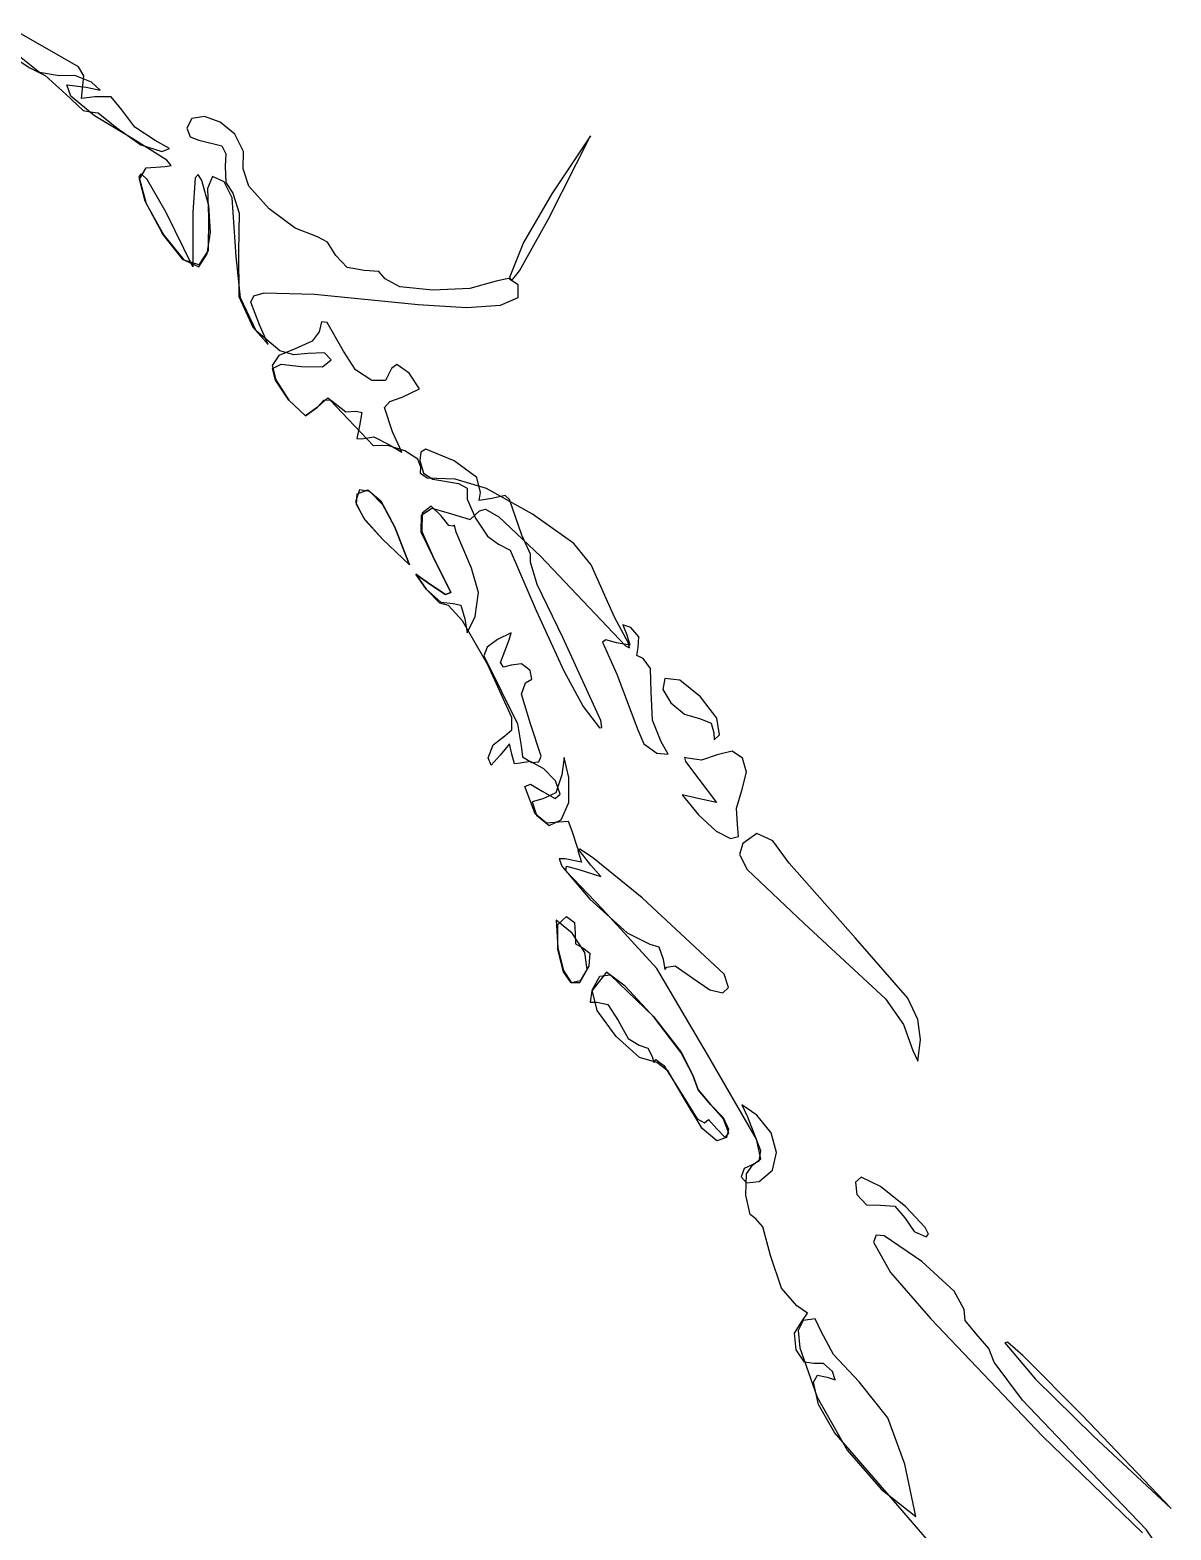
# Model space of a CAD drawing. Extents: x 21 to 195, y 1 to 197.
# Drawn here: x 140.76 to 174.16, y 127.96 to 171.85 of the extents above; entities that cross this region are included whole.
import ezdxf

# ---------------------------------------------------------------- set-up
doc = ezdxf.new("R2010")
doc.units = 0

msp = doc.modelspace()

# ---------------------------------------------------------------- linework, layer by layer
at = {"layer": 'Layer 1'}
for p, q in [((141.261836, 171.307435), (140.287155, 171.853932)), ((142.174605, 170.777077), (141.261836, 171.307435)), ((141.031963, 170.608549), (140.399074, 171.117552)), ((140.406085, 170.969738), (140.757011, 170.744754)), ((140.757011, 170.744754), (141.199042, 170.517918)), ((142.329976, 170.513139), (142.174605, 170.777077)), ((141.611439, 170.508393), (141.031963, 170.608549)), ((141.199042, 170.517918), (141.802998, 169.972523)), ((142.072344, 170.525414), (141.611439, 170.508393)), ((142.554415, 170.326007), (142.072344, 170.525414)), ((142.302884, 170.231109), (142.329976, 170.513139)), ((142.813486, 170.089778), (142.554415, 170.326007)), ((141.802998, 169.972523), (142.310954, 169.502755)), ((141.957426, 169.92234), (141.834351, 170.249167)), ((141.834351, 170.249167), (142.404484, 170.182426)), ((142.644197, 169.346408), (141.957426, 169.92234)), ((142.268356, 169.853901), (142.302884, 170.231109)), ((142.656368, 169.895265), (142.268356, 169.853901)), ((142.404484, 170.182426), (142.813486, 170.089778)), ((143.131736, 169.894824), (142.656368, 169.895265)), ((143.450471, 169.517087), (143.131736, 169.894824)), ((142.310954, 169.502755), (142.522312, 169.457114)), ((142.522312, 169.457114), (142.749148, 169.427216)), ((142.749148, 169.427216), (143.294543, 168.994622)), ((143.830457, 169.008337), (143.450471, 169.517087)), ((143.765149, 168.665833), (142.644197, 169.346408)), ((143.294543, 168.994622), (144.00151, 168.493281)), ((144.423433, 168.62103), (143.830457, 169.008337)), ((145.495112, 169.262888), (145.344536, 168.980864)), ((145.86334, 169.318032), (145.495112, 169.262888)), ((146.323975, 169.161641), (145.86334, 169.318032)), ((146.751767, 168.809061), (146.323975, 169.161641)), ((144.763687, 168.048075), (143.765149, 168.665833)), ((144.844165, 168.389696), (144.423433, 168.62103)), ((145.344536, 168.980864), (145.448165, 168.731715)), ((145.448165, 168.731715), (145.697314, 168.628086)), ((145.697314, 168.628086), (146.376456, 168.464265)), ((147.004401, 168.295064), (146.751767, 168.809061)), ((155.927876, 166.310687), (157.162599, 168.756144)), ((157.162599, 168.756144), (156.030534, 167.057871)), ((144.00151, 168.493281), (144.617461, 168.297533)), ((144.617461, 168.297533), (144.844165, 168.389696)), ((146.376456, 168.464265), (146.485657, 168.229375)), ((146.485657, 168.229375), (146.468487, 167.865733)), ((147.000123, 167.795883), (147.004401, 168.295064)), ((143.964645, 167.49095), (144.161892, 167.82012)), ((144.161892, 167.82012), (144.718708, 167.856561)), ((144.718708, 167.856561), (144.887115, 167.885924)), ((144.887115, 167.885924), (144.763687, 168.048075)), ((146.468487, 167.865733), (146.494284, 167.392261)), ((147.16589, 167.286703), (147.000123, 167.795883)), ((144.013648, 167.649954), (143.947535, 167.569752)), ((143.947535, 167.569752), (144.159009, 166.781398)), ((144.126173, 166.849638), (143.964645, 167.49095)), ((144.185131, 167.477148), (144.013648, 167.649954)), ((144.740227, 166.511418), (144.185131, 167.477148)), ((145.594126, 167.528521), (145.524806, 166.511418)), ((145.676511, 167.629068), (145.594126, 167.528521)), ((145.789389, 167.45263), (145.676511, 167.629068)), ((145.989447, 166.707281), (145.789389, 167.45263)), ((146.100186, 167.569752), (145.956606, 167.219267)), ((146.442216, 167.408543), (146.100186, 167.569752)), ((146.678213, 166.944718), (146.442216, 167.408543)), ((146.494284, 167.392261), (146.696029, 167.077274)), ((147.758728, 166.62466), (147.16589, 167.286703)), ((144.645683, 165.87677), (144.126173, 166.849638)), ((145.956606, 167.219267), (145.978125, 166.376657)), ((146.796923, 165.228012), (146.678213, 166.944718)), ((146.696029, 167.077274), (146.879561, 166.492588)), ((156.030534, 167.057871), (155.20058, 165.639263)), ((144.159009, 166.781398), (144.670951, 165.853972)), ((145.520925, 164.923917), (144.740227, 166.511418)), ((145.524806, 166.511418), (145.520925, 164.923917)), ((145.978125, 166.376657), (145.971296, 165.405928)), ((146.038362, 165.941461), (145.989447, 166.707281)), ((146.879561, 166.492588), (146.861481, 165.370534)), ((148.515542, 166.050723), (147.758728, 166.62466)), ((145.941095, 165.299929), (146.038362, 165.941461)), ((149.173236, 165.805862), (148.515542, 166.050723)), ((155.086015, 164.803311), (155.927876, 166.310687)), ((145.241277, 165.132006), (144.645683, 165.87677)), ((144.670951, 165.853972), (145.259952, 165.123859)), ((149.467188, 165.645568), (149.173236, 165.805862)), ((149.711928, 165.260114), (149.467188, 165.645568)), ((155.20058, 165.639263), (154.795811, 164.612767)), ((145.704414, 164.983051), (145.241277, 165.132006)), ((145.259952, 165.123859), (145.702606, 164.927445)), ((145.702606, 164.927445), (145.941095, 165.299929)), ((145.971296, 165.405928), (145.704414, 164.983051)), ((146.91851, 164.014852), (146.796923, 165.228012)), ((146.861481, 165.370534), (146.874358, 164.054275)), ((150.040143, 164.905484), (149.711928, 165.260114)), ((150.535311, 164.819142), (150.040143, 164.905484)), ((150.971477, 164.789464), (150.535311, 164.819142)), ((151.157612, 164.571139), (150.971477, 164.789464)), ((154.795811, 164.612767), (154.853386, 164.515571)), ((154.853386, 164.515571), (155.086015, 164.803311)), ((147.307596, 164.071532), (147.607386, 164.167429)), ((147.607386, 164.167429), (149.087042, 164.124483)), ((151.580863, 164.336823), (151.157612, 164.571139)), ((152.550512, 164.241512), (151.580863, 164.336823)), ((153.636247, 164.29417), (152.550512, 164.241512)), ((154.407756, 164.503758), (153.636247, 164.29417)), ((154.764943, 164.577974), (154.407756, 164.503758)), ((155.043814, 164.397925), (154.764943, 164.577974)), ((155.043269, 164.028192), (155.043814, 164.397925)), ((146.874358, 164.054275), (147.276701, 163.160027)), ((147.376185, 163.048549), (146.91851, 164.014852)), ((147.224628, 163.887648), (147.307596, 164.071532)), ((147.479548, 163.226702), (147.224628, 163.887648)), ((149.087042, 164.124483), (152.122812, 163.817252)), ((152.122812, 163.817252), (153.540004, 163.729389)), ((153.540004, 163.729389), (154.527744, 163.802524)), ((154.527744, 163.802524), (155.043269, 164.028192)), ((149.288704, 163.313011), (149.225094, 163.024913)), ((149.453518, 163.292936), (149.288704, 163.313011)), ((149.93065, 162.454471), (149.453518, 163.292936)), ((147.276701, 163.160027), (147.728566, 162.648058)), ((148.07119, 162.462188), (147.376185, 163.048549)), ((147.728566, 162.648058), (147.479548, 163.226702)), ((149.225094, 163.024913), (149.017837, 162.75054)), ((148.519538, 162.528554), (148.037351, 162.330001)), ((148.476831, 162.353075), (148.07119, 162.462188)), ((149.017837, 162.75054), (148.519538, 162.528554)), ((149.380228, 162.407022), (148.904772, 162.388854)), ((149.577872, 162.203999), (149.380228, 162.407022)), ((150.289695, 161.906447), (149.93065, 162.454471)), ((148.037351, 162.330001), (147.849216, 162.038413)), ((147.849216, 162.038413), (147.950469, 161.615394)), ((147.860549, 161.950792), (148.108739, 162.074265)), ((148.108739, 162.074265), (148.695927, 162.011735)), ((148.904772, 162.388854), (148.476831, 162.353075)), ((148.695927, 162.011735), (149.318801, 161.998594)), ((149.318801, 161.998594), (149.577872, 162.203999)), ((151.493501, 162.065754), (151.341762, 161.950351)), ((151.858229, 161.812062), (151.493501, 162.065754)), ((147.940177, 161.610494), (147.860549, 161.950792)), ((148.336446, 161.022545), (147.940177, 161.610494)), ((147.950469, 161.615394), (148.336446, 161.022545)), ((150.75937, 161.598764), (150.289695, 161.906447)), ((151.167462, 161.592904), (150.75937, 161.598764)), ((151.341762, 161.950351), (151.167462, 161.592904)), ((152.163867, 161.351422), (151.858229, 161.812062)), ((149.174294, 160.816523), (149.473185, 161.090323)), ((149.473185, 161.090323), (149.734505, 160.89872)), ((151.289667, 160.98143), (151.655382, 161.107212)), ((151.655382, 161.107212), (152.163867, 161.351422)), ((148.817547, 160.568343), (148.336446, 161.022545)), ((148.336446, 161.022545), (148.817944, 160.56777)), ((149.173236, 160.814759), (148.817547, 160.568343)), ((148.817944, 160.56777), (149.174294, 160.816523)), ((149.353268, 161.010016), (149.173236, 160.814759)), ((149.542197, 161.024265), (149.353268, 161.010016)), ((150.068586, 160.461981), (149.542197, 161.024265)), ((149.734505, 160.89872), (150.002793, 160.677969)), ((150.002793, 160.677969), (150.303889, 160.703281)), ((150.303889, 160.703281), (150.466784, 160.659448)), ((150.466784, 160.659448), (150.399492, 160.267953)), ((151.13208, 160.812157), (151.289667, 160.98143)), ((151.373159, 160.099325), (151.13208, 160.812157)), ((150.811184, 159.689397), (150.068586, 160.461981)), ((150.399492, 160.267953), (150.322851, 159.89586)), ((150.322851, 159.89586), (150.459464, 159.893655)), ((150.459464, 159.893655), (150.819077, 159.949791)), ((150.819077, 159.949791), (151.278968, 159.717266)), ((151.643564, 159.49581), (151.373159, 160.099325)), ((151.234854, 159.695036), (150.811184, 159.689397)), ((151.731185, 159.5366), (151.234854, 159.695036)), ((151.278968, 159.717266), (151.643564, 159.49581)), ((152.114473, 159.297929), (151.731185, 159.5366)), ((152.200038, 159.504078), (152.164793, 159.25795)), ((152.343034, 159.584181), (152.200038, 159.504078)), ((153.175855, 159.243133), (152.343034, 159.584181)), ((152.199013, 159.062863), (152.114473, 159.297929)), ((152.164793, 159.25795), (152.277153, 158.887533)), ((152.186346, 158.871696), (152.199013, 159.062863)), ((153.834844, 158.755241), (153.175855, 159.243133)), ((152.381575, 158.73844), (152.186346, 158.871696)), ((152.277153, 158.887533), (152.547204, 158.709733)), ((153.20443, 158.712202), (152.381575, 158.73844)), ((152.547204, 158.709733), (153.296902, 158.581101)), ((154.12092, 158.439257), (153.20443, 158.712202)), ((153.296902, 158.581101), (153.557913, 158.451146)), ((153.941383, 158.322382), (153.834844, 158.755241)), ((150.406548, 158.398825), (150.283428, 158.044746)), ((150.283428, 158.044746), (150.516658, 157.577712)), ((150.319985, 157.96762), (150.339437, 158.281543)), ((150.339437, 158.281543), (150.644673, 158.397524)), ((150.707996, 158.349546), (150.406548, 158.398825)), ((150.644673, 158.397524), (151.026864, 158.076011)), ((151.08591, 157.962394), (150.707996, 158.349546)), ((151.026864, 158.076011), (151.438423, 157.302854)), ((153.557913, 158.451146), (153.551811, 158.12373)), ((153.551811, 158.12373), (153.798023, 157.567481)), ((153.906634, 158.083287), (153.941383, 158.322382)), ((154.278286, 158.148463), (153.906634, 158.083287)), ((155.46878, 157.690954), (154.12092, 158.439257)), ((154.669208, 158.232512), (154.278286, 158.148463)), ((154.79052, 158.12024), (154.669208, 158.232512)), ((155.159878, 157.074606), (154.79052, 158.12024)), ((150.571003, 157.506787), (150.319985, 157.96762)), ((150.516658, 157.577712), (151.077179, 156.950076)), ((151.438423, 157.302854), (151.08591, 157.962394)), ((152.210241, 157.16225), (152.213432, 157.657043)), ((152.213432, 157.657043), (152.521093, 157.860794)), ((152.237465, 157.714193), (152.224589, 157.176603)), ((152.500285, 157.919025), (152.237465, 157.714193)), ((152.79168, 157.641521), (152.500285, 157.919025)), ((152.521093, 157.860794), (153.098596, 157.695849)), ((153.019354, 157.355285), (152.79168, 157.641521)), ((153.098596, 157.695849), (153.639096, 157.52775)), ((153.639096, 157.52775), (153.913161, 157.782985)), ((153.913161, 157.782985), (154.095801, 157.834104)), ((154.095801, 157.834104), (154.478399, 157.612769)), ((154.478399, 157.612769), (155.702451, 156.457245)), ((156.679916, 156.825507), (155.46878, 157.690954)), ((151.077179, 156.950076), (150.571003, 157.506787)), ((151.438423, 157.302854), (151.870929, 156.208184)), ((151.870929, 156.208184), (151.438423, 157.302854)), ((152.546146, 156.45407), (152.210241, 157.16225)), ((152.224589, 157.176603), (152.546146, 156.45407)), ((153.14093, 157.33919), (153.019354, 157.355285)), ((153.187893, 157.360136), (153.14093, 157.33919)), ((153.23618, 157.162801), (153.187893, 157.360136)), ((153.680327, 156.104467), (153.23618, 157.162801)), ((153.798023, 157.567481), (154.151986, 157.042785)), ((151.870929, 156.208184), (151.077179, 156.950076)), ((151.077179, 156.950076), (151.870929, 156.208184)), ((154.151986, 157.042785), (154.469139, 156.810023)), ((154.469139, 156.810023), (154.817331, 156.633634)), ((155.413702, 156.513954), (155.159878, 157.074606)), ((157.186235, 156.201128), (156.679916, 156.825507)), ((153.079591, 155.392605), (152.546146, 156.45407)), ((152.546146, 156.45407), (153.079591, 155.392605)), ((154.817331, 156.633634), (155.575098, 154.869744)), ((155.406117, 156.280856), (155.413702, 156.513954)), ((155.605349, 155.633111), (155.406117, 156.280856)), ((155.702451, 156.457245), (158.190241, 153.83487)), ((152.362349, 155.478639), (152.04723, 155.928034)), ((152.04723, 155.928034), (152.488291, 155.620456)), ((152.488291, 155.620456), (152.047362, 155.928254)), ((152.047362, 155.928254), (152.351765, 155.490986)), ((153.885159, 155.398911), (153.680327, 156.104467)), ((157.868155, 154.675363), (157.186235, 156.201128)), ((152.351765, 155.490986), (152.783433, 155.114616)), ((152.755652, 155.083175), (152.362349, 155.478639)), ((152.488291, 155.620456), (152.92412, 155.339595)), ((152.92412, 155.339595), (152.488291, 155.620456)), ((152.92412, 155.339595), (153.079591, 155.392605)), ((153.079591, 155.392605), (152.92412, 155.339595)), ((153.791805, 154.693355), (153.885159, 155.398911)), ((156.356501, 154.075993), (155.605349, 155.633111)), ((153.012166, 155.011561), (152.755652, 155.083175)), ((152.783433, 155.114616), (153.145516, 155.070827)), ((153.416008, 154.568692), (153.012166, 155.011561)), ((153.145516, 155.070827), (153.373851, 155.019851)), ((153.373851, 155.019851), (153.483124, 154.625974)), ((154.164339, 153.281537), (153.416008, 154.568692)), ((153.483124, 154.625974), (153.551343, 154.212122)), ((153.551343, 154.212122), (153.791805, 154.693355)), ((155.575098, 154.869744), (156.382607, 153.105854)), ((158.277377, 153.907024), (157.868155, 154.675363)), ((154.841143, 154.209961), (154.446208, 154.023077)), ((154.78417, 154.010024), (154.841143, 154.209961)), ((157.463475, 151.649234), (156.356501, 154.075993)), ((158.348639, 154.370563), (158.110073, 154.446234)), ((158.110073, 154.446234), (158.224461, 154.158896)), ((158.224461, 154.158896), (158.313096, 153.849157)), ((158.580722, 154.093897), (158.348639, 154.370563)), ((158.558542, 153.787068), (158.580722, 154.093897)), ((154.135654, 153.794901), (154.045894, 153.540168)), ((154.446208, 154.023077), (154.135654, 153.794901)), ((154.529596, 153.349888), (154.78417, 154.010024)), ((157.613345, 154.01337), (157.511982, 153.938013)), ((157.511982, 153.938013), (157.933772, 153.008134)), ((157.921777, 153.918302), (157.613345, 154.01337)), ((158.313096, 153.849157), (157.921777, 153.918302)), ((158.190241, 153.83487), (158.308736, 153.773328)), ((158.308736, 153.773328), (158.277377, 153.907024)), ((158.518016, 153.555117), (158.558542, 153.787068)), ((154.045894, 153.540168), (154.563683, 152.50084)), ((154.857724, 151.734782), (154.164339, 153.281537)), ((154.618524, 153.206848), (154.529596, 153.349888)), ((154.8452, 153.267074), (154.618524, 153.206848)), ((155.142151, 153.305174), (154.8452, 153.267074)), ((155.395181, 153.111498), (155.142151, 153.305174)), ((158.705297, 153.458632), (158.518016, 153.555117)), ((158.919698, 153.173587), (158.705297, 153.458632)), ((155.144268, 152.41851), (155.261126, 152.753076)), ((155.261126, 152.753076), (155.447084, 152.858336)), ((155.447084, 152.858336), (155.395181, 153.111498)), ((156.382607, 153.105854), (156.947757, 152.063042)), ((157.933772, 153.008134), (158.555014, 151.372303)), ((158.944128, 152.488493), (158.919698, 153.173587)), ((159.344178, 152.876901), (159.286455, 152.557053)), ((159.784555, 152.827468), (159.344178, 152.876901)), ((160.386725, 152.343324), (159.784555, 152.827468)), ((154.563683, 152.50084), (155.028072, 151.555439)), ((155.407881, 151.550809), (155.144268, 152.41851)), ((158.983419, 151.656818), (158.944128, 152.488493)), ((159.286455, 152.557053), (159.516863, 152.165701)), ((160.867584, 151.715247), (160.386725, 152.343324)), ((156.947757, 152.063042), (157.427519, 151.435979)), ((159.516863, 152.165701), (159.920044, 151.834409)), ((154.861549, 151.379513), (154.857724, 151.734782)), ((155.028072, 151.555439), (155.137653, 150.911928)), ((155.716782, 150.604349), (155.407881, 151.550809)), ((157.427519, 151.435979), (157.498589, 151.445703)), ((157.498589, 151.445703), (157.463475, 151.649234)), ((159.233053, 151.019878), (158.983419, 151.656818)), ((159.920044, 151.834409), (160.38064, 151.694742)), ((160.38064, 151.694742), (160.69814, 151.574533)), ((160.69814, 151.574533), (160.778573, 151.28552)), ((160.944026, 151.234014), (160.867584, 151.715247)), ((154.311579, 150.934505), (154.66105, 151.201911)), ((154.66105, 151.201911), (154.861549, 151.379513)), ((158.555014, 151.372303), (158.723642, 150.968328)), ((159.440619, 150.66075), (159.233053, 151.019878)), ((160.778573, 151.28552), (160.780867, 151.079056)), ((160.780867, 151.079056), (160.944026, 151.234014)), ((154.169278, 150.55915), (154.311579, 150.934505)), ((154.254782, 150.340471), (154.169278, 150.55915)), ((154.516764, 150.636408), (154.254782, 150.340471)), ((154.794356, 150.968813), (154.516764, 150.636408)), ((154.86425, 150.665689), (154.794356, 150.968813)), ((154.936129, 150.381041), (154.86425, 150.665689)), ((155.137653, 150.911928), (155.171167, 150.58918)), ((155.171167, 150.58918), (155.452331, 150.415922)), ((155.655383, 150.436036), (155.716782, 150.604349)), ((156.394116, 150.561266), (156.328632, 150.058205)), ((156.535007, 149.978477), (156.394116, 150.561266)), ((158.723642, 150.968328), (159.102878, 150.697439)), ((159.102878, 150.697439), (159.440619, 150.66075)), ((160.001756, 150.54398), (159.913788, 150.561746)), ((159.913788, 150.561746), (159.947825, 150.452214)), ((160.874176, 150.640994), (160.41045, 150.484405)), ((161.309504, 150.749799), (160.874176, 150.640994)), ((161.618097, 150.549404), (161.309504, 150.749799)), ((155.10167, 150.398283), (154.936129, 150.381041)), ((155.404056, 150.444491), (155.10167, 150.398283)), ((155.796202, 150.235873), (155.404056, 150.444491)), ((155.452331, 150.415922), (155.655383, 150.436036)), ((156.135828, 149.881799), (155.796202, 150.235873)), ((159.947825, 150.452214), (160.337601, 149.931558)), ((160.41045, 150.484405), (160.001756, 150.54398)), ((161.595255, 149.597124), (161.734999, 150.133837)), ((161.734999, 150.133837), (161.618097, 150.549404)), ((155.246309, 149.71579), (155.405698, 149.785656)), ((155.541231, 148.915557), (155.246309, 149.71579)), ((155.405698, 149.785656), (155.751487, 149.578074)), ((156.280654, 149.491643), (156.135828, 149.881799)), ((156.328632, 150.058205), (156.147833, 149.535432)), ((156.535189, 149.252024), (156.535007, 149.978477)), ((160.337601, 149.931558), (160.855744, 149.250784)), ((155.772301, 149.352649), (155.45727, 149.267188)), ((155.45727, 149.267188), (155.581448, 148.87534)), ((155.751487, 149.578074), (156.126799, 149.369229)), ((156.147833, 149.535432), (155.772301, 149.352649)), ((156.126799, 149.369229), (156.280654, 149.491643)), ((156.305481, 148.744151), (156.535189, 149.252024)), ((160.357357, 149.356882), (159.851252, 149.477885)), ((159.851252, 149.477885), (160.323843, 148.887687)), ((160.855744, 149.250784), (160.357357, 149.356882)), ((161.443692, 149.080304), (161.595255, 149.597124)), ((155.873857, 148.643389), (155.541231, 148.915557)), ((155.581448, 148.87534), (155.952146, 148.577656)), ((160.323843, 148.887687), (160.843396, 148.410291)), ((161.472841, 148.607934), (161.443692, 149.080304)), ((156.241143, 148.671787), (155.873857, 148.643389)), ((155.952146, 148.577656), (156.305481, 148.744151)), ((156.519176, 148.695864), (156.241143, 148.671787)), ((156.633432, 148.407204), (156.519176, 148.695864)), ((156.792844, 147.907097), (156.633432, 148.407204)), ((160.843396, 148.410291), (161.261879, 148.191392)), ((161.498593, 148.250703), (161.472841, 148.607934)), ((161.261879, 148.191392), (161.498593, 148.250703)), ((161.620655, 148.049134), (161.52503, 147.730399)), ((162.037109, 148.337883), (161.620655, 148.049134)), ((162.501188, 148.128156), (162.037109, 148.337883)), ((162.983436, 147.471989), (162.501188, 148.128156)), ((156.426704, 147.598637), (156.250883, 147.600604)), ((156.250883, 147.600604), (156.321885, 147.390013)), ((156.897707, 147.499462), (156.426704, 147.598637)), ((157.176357, 147.41625), (156.792844, 147.907097)), ((156.851917, 147.887898), (156.797474, 147.842406)), ((156.797474, 147.842406), (156.897707, 147.499462)), ((157.225349, 147.641455), (156.851917, 147.887898)), ((158.681661, 146.45493), (157.225349, 147.641455)), ((161.52503, 147.730399), (161.751535, 147.288633)), ((156.321885, 147.390013), (157.150252, 146.419653)), ((156.446945, 147.252561), (156.46643, 147.386397)), ((157.518199, 146.13108), (156.446945, 147.252561)), ((156.46643, 147.386397), (156.826402, 147.285017)), ((156.826402, 147.285017), (157.465988, 147.079832)), ((157.465988, 147.079832), (157.176357, 147.41625)), ((161.751535, 147.288633), (163.422292, 145.70951)), ((164.923715, 145.275594), (162.983436, 147.471989)), ((157.150252, 146.419653), (158.241526, 145.439944)), ((161.080199, 144.226785), (158.681661, 146.45493)), ((156.633079, 145.426582), (156.157579, 145.806568)), ((156.157579, 145.806568), (156.20516, 144.993018)), ((156.209305, 145.679657), (156.461629, 145.909536)), ((156.461629, 145.909536), (156.701474, 145.74201)), ((156.701474, 145.74201), (156.717746, 145.421291)), ((159.102878, 144.391885), (157.518199, 146.13108)), ((156.21151, 144.951038), (156.209305, 145.679657)), ((157.002526, 144.85689), (156.633079, 145.426582)), ((156.717746, 145.421291), (156.725728, 145.118122)), ((158.241526, 145.439944), (158.901795, 145.101321)), ((163.422292, 145.70951), (165.802705, 143.504427)), ((156.20516, 144.993018), (156.371004, 144.329283)), ((156.37538, 144.290351), (156.21151, 144.951038)), ((156.725728, 145.118122), (156.945641, 144.99196)), ((156.945641, 144.99196), (157.148179, 144.836517)), ((157.071935, 144.366837), (157.002526, 144.85689)), ((158.901795, 145.101321), (159.16285, 145.021461)), ((159.16285, 145.021461), (159.294789, 144.664582)), ((166.452567, 143.525682), (164.923715, 145.275594)), ((157.113916, 144.462793), (156.859359, 144.028501)), ((157.148179, 144.836517), (157.113916, 144.462793)), ((159.294789, 144.664582), (159.340959, 144.366617)), ((159.340959, 144.366617), (159.395331, 144.429279)), ((159.395331, 144.429279), (159.645847, 144.466629)), ((159.645847, 144.466629), (160.163329, 144.107898)), ((156.371004, 144.329283), (156.60058, 143.982089)), ((156.602255, 143.976929), (156.37538, 144.290351)), ((156.60058, 143.982089), (156.849139, 143.983814)), ((156.859359, 144.028501), (156.602255, 143.976929)), ((156.849139, 143.983814), (157.071935, 144.366837)), ((157.632499, 144.286404), (157.204227, 143.738893)), ((157.212693, 143.760059), (157.435925, 144.164707)), ((157.435925, 144.164707), (157.737539, 144.201649)), ((158.184773, 143.877226), (157.632499, 144.286404)), ((157.737539, 144.201649), (159.005864, 142.987475)), ((160.589132, 141.877989), (159.102878, 144.391885)), ((160.163329, 144.107898), (160.657973, 143.767253)), ((161.20845, 143.838569), (161.080199, 144.226785)), ((157.204227, 143.738893), (157.153427, 143.408031)), ((157.360888, 143.166417), (157.212693, 143.760059)), ((159.036556, 142.943643), (158.184773, 143.877226)), ((160.657973, 143.767253), (161.037027, 143.681434)), ((161.037027, 143.681434), (161.20845, 143.838569)), ((157.153427, 143.408031), (157.346044, 143.408692)), ((157.346044, 143.408692), (157.676376, 143.34065)), ((157.919352, 142.400497), (157.360888, 143.166417)), ((157.676376, 143.34065), (157.976811, 142.871764)), ((165.802705, 143.504427), (166.326079, 142.749466)), ((166.752417, 142.898757), (166.452567, 143.525682)), ((157.976811, 142.871764), (158.272439, 142.346698)), ((159.005864, 142.987475), (159.821795, 141.946383)), ((159.818488, 141.926584), (159.036556, 142.943643)), ((166.326079, 142.749466), (166.604349, 141.993347)), ((166.823072, 142.311553), (166.752417, 142.898757)), ((158.598532, 141.785456), (157.919352, 142.400497)), ((158.272439, 142.346698), (158.59135, 142.14363)), ((166.751414, 141.676067), (166.823072, 142.311553)), ((158.59135, 142.14363), (158.840896, 142.058479)), ((159.108875, 141.64445), (158.598532, 141.785456)), ((158.840896, 142.058479), (158.970586, 141.816958)), ((158.970586, 141.816958), (159.019049, 141.645464)), ((160.161212, 141.266977), (159.818488, 141.926584)), ((159.821795, 141.946383), (160.161212, 141.266977)), ((162.020484, 139.400605), (160.589132, 141.877989)), ((166.604349, 141.993347), (166.751414, 141.676067)), ((159.019049, 141.645464), (159.073597, 141.728764)), ((159.073597, 141.728764), (159.313751, 141.55286)), ((159.442559, 141.386745), (159.108875, 141.64445)), ((159.313751, 141.55286), (159.808434, 140.758624)), ((159.92097, 140.567066), (159.442559, 141.386745)), ((160.161212, 141.266977), (160.316655, 140.839983)), ((160.316655, 140.839983), (160.161212, 141.266977)), ((159.808434, 140.758624), (160.291784, 139.990229)), ((160.437084, 139.705802), (159.92097, 140.567066)), ((160.316655, 140.839983), (160.690379, 140.405846)), ((160.690379, 140.405846), (160.316655, 140.839983)), ((160.690379, 140.405846), (161.047308, 140.027806)), ((161.062516, 139.978852), (160.690379, 140.405846)), ((161.047308, 140.027806), (161.200805, 139.687634)), ((162.033758, 140.098224), (161.599003, 140.403597)), ((161.599003, 140.403597), (161.759296, 140.053068)), ((161.759296, 140.053068), (162.138753, 139.069567)), ((162.455801, 139.580847), (162.033758, 140.098224)), ((160.291784, 139.990229), (160.504465, 139.876679)), ((160.861124, 139.347512), (160.437084, 139.705802)), ((160.504465, 139.876679), (160.619338, 139.970386)), ((160.619338, 139.970386), (160.866768, 139.70029)), ((160.866768, 139.70029), (161.109832, 139.443379)), ((161.214254, 139.569057), (161.062516, 139.978852)), ((161.200805, 139.687634), (161.141775, 139.441985)), ((162.61055, 139.006949), (162.455801, 139.580847)), ((161.141775, 139.441985), (160.861124, 139.347512)), ((161.109832, 139.443379), (161.214254, 139.569057)), ((162.153267, 138.825323), (162.020484, 139.400605)), ((162.097087, 138.758213), (161.894058, 138.641956)), ((161.918046, 138.641956), (162.153267, 138.825323)), ((162.138753, 139.069567), (162.097087, 138.758213)), ((162.493835, 138.4945), (162.61055, 139.006949)), ((161.66678, 138.541547), (161.572324, 138.300114)), ((161.572324, 138.300114), (161.727767, 138.11861)), ((161.894058, 138.641956), (161.66678, 138.541547)), ((161.714494, 137.760364), (161.73544, 138.383061)), ((161.73544, 138.383061), (161.918046, 138.641956)), ((162.101491, 138.161472), (162.493835, 138.4945)), ((165.091637, 138.289178), (164.92129, 138.140217)), ((165.657377, 138.01712), (165.091637, 138.289178)), ((161.727767, 138.11861), (162.101491, 138.161472)), ((164.92129, 138.140217), (164.963932, 137.782236)), ((166.397048, 137.41764), (165.657377, 138.01712)), ((161.837348, 137.19442), (161.714494, 137.760364)), ((164.963932, 137.782236), (165.247212, 137.48039)), ((165.247212, 137.48039), (165.655377, 137.466147)), ((165.655377, 137.466147), (166.070243, 137.434617)), ((166.070243, 137.434617), (166.369752, 137.091144)), ((166.958588, 136.815779), (166.397048, 137.41764)), ((162.000949, 137.071388), (161.837348, 137.19442)), ((162.206751, 136.834322), (162.000949, 137.071388)), ((166.369752, 137.091144), (166.641347, 136.694798)), ((162.431338, 135.994004), (162.206751, 136.834322)), ((165.525808, 136.583992), (165.452882, 136.379591)), ((165.765091, 136.566739), (165.525808, 136.583992)), ((166.865758, 135.818321), (165.765091, 136.566739)), ((166.641347, 136.694798), (166.989936, 136.536577)), ((167.06254, 136.61553), (166.958588, 136.815779)), ((166.989936, 136.536577), (167.06254, 136.61553)), ((165.452882, 136.379591), (165.945184, 135.493192)), ((162.758055, 135.036565), (162.431338, 135.994004)), ((167.812217, 134.945416), (166.865758, 135.818321)), ((165.945184, 135.493192), (167.128577, 134.145095)), ((163.208861, 134.517276), (162.758055, 135.036565)), ((168.104361, 134.417792), (167.812217, 134.945416)), ((163.517895, 134.30142), (163.208861, 134.517276)), ((168.135538, 134.090591), (168.104361, 134.417792)), ((163.141569, 133.722158), (163.353853, 134.066778)), ((163.387367, 134.087239), (163.247073, 133.802453)), ((163.353853, 134.066778), (163.517895, 134.30142)), ((163.737367, 134.136231), (163.387367, 134.087239)), ((163.917239, 133.774325), (163.737367, 134.136231)), ((167.128577, 134.145095), (170.398124, 130.704451)), ((168.455376, 133.699889), (168.135538, 134.090591)), ((163.184872, 133.235986), (163.141569, 133.722158)), ((163.247073, 133.802453), (163.289487, 133.290815)), ((164.278969, 133.098667), (163.917239, 133.774325)), ((168.826366, 133.276335), (168.455376, 133.699889)), ((169.367919, 133.457839), (169.291812, 133.434953)), ((169.291812, 133.434953), (170.192499, 132.379661)), ((169.820759, 133.066388), (169.367919, 133.457839)), ((163.429524, 132.87408), (163.184872, 133.235986)), ((163.289487, 133.290815), (163.800249, 131.851024)), ((165.027785, 132.298655), (164.278969, 133.098667)), ((168.980662, 132.870508), (168.826366, 133.276335)), ((171.559116, 131.318285), (169.820759, 133.066388)), ((163.701692, 132.82888), (163.429524, 132.87408)), ((163.982327, 132.834833), (163.701692, 132.82888)), ((164.248145, 132.596047), (163.982327, 132.834833)), ((164.327476, 132.359729), (164.248145, 132.596047)), ((169.815423, 131.762212), (168.980662, 132.870508)), ((163.688992, 132.289483), (163.808716, 132.495902)), ((163.842191, 131.632522), (163.688992, 132.289483)), ((163.808716, 132.495902), (164.096451, 132.434827)), ((164.096451, 132.434827), (164.327476, 132.359729)), ((165.869292, 131.24526), (165.027785, 132.298655)), ((170.192499, 132.379661), (171.891433, 130.704451)), ((163.800249, 131.851024), (164.675277, 130.29594)), ((171.822289, 129.65035), (169.815423, 131.762212)), ((164.303928, 130.815223), (163.842191, 131.632522)), ((166.369752, 129.884948), (165.869292, 131.24526)), ((174.15909, 128.587783), (171.559116, 131.318285)), ((166.165846, 128.680564), (164.303928, 130.815223)), ((170.398124, 130.704451), (173.328298, 127.882227)), ((171.891433, 130.704451), (174.15909, 128.587783)), ((164.675277, 130.29594), (165.670193, 129.153639)), ((166.687605, 128.359536), (166.369752, 129.884948)), ((173.436777, 127.964998), (171.822289, 129.65035)), ((165.670193, 129.153639), (166.687605, 128.359536)), ((167.442109, 127.193428), (166.165846, 128.680564)), ((173.622614, 127.694301), (173.436777, 127.964998))]:
    msp.add_line(p, q, dxfattribs=at)

doc.saveas('drawing.dxf')
